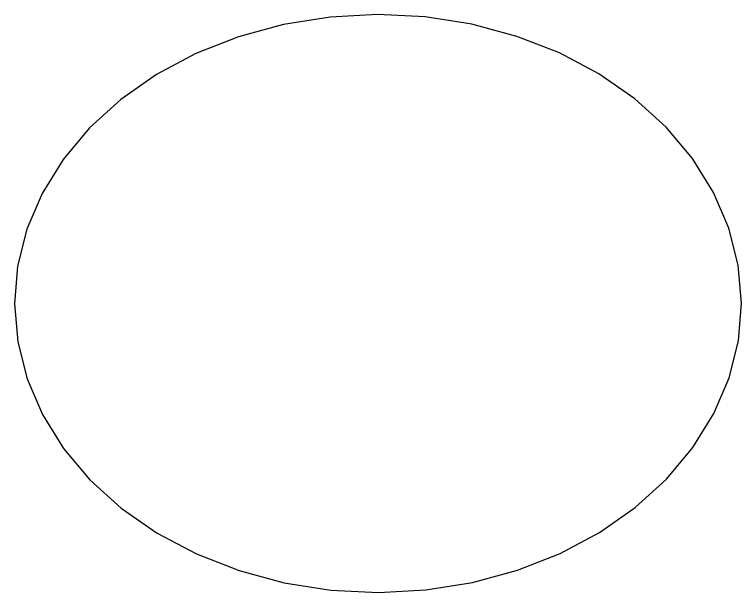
# Model space of a CAD drawing. Extents: x -292 to 292, y -205 to 211.
# Drawn here: x 290.412 to 292.275, y 139.468 to 140.95 of the extents above; entities that cross this region are included whole.
import ezdxf

# ---------------------------------------------------------------- set-up
doc = ezdxf.new("R2010")
doc.units = 0

msp = doc.modelspace()

# ---------------------------------------------------------------- linework, layer by layer
at = {"layer": 'ELLIPSES'}
for p, q in [((291.3426, 140.9499), (291.2211, 140.9434)), ((291.4642, 140.9438), (291.3426, 140.9499)), ((291.2211, 140.9434), (291.1016, 140.9244)), ((291.5837, 140.925), (291.4642, 140.9438)), ((291.1016, 140.9244), (290.9863, 140.8931)), ((291.6991, 140.894), (291.5837, 140.925)), ((290.9863, 140.8931), (290.8771, 140.85)), ((291.8084, 140.8513), (291.6991, 140.894)), ((290.8771, 140.85), (290.7759, 140.7961)), ((291.9098, 140.7976), (291.8084, 140.8513)), ((290.7759, 140.7961), (290.6844, 140.732)), ((292.0014, 140.7338), (291.9098, 140.7976)), ((290.6844, 140.732), (290.6041, 140.659)), ((292.0818, 140.661), (292.0014, 140.7338)), ((290.6041, 140.659), (290.5366, 140.5784)), ((292.1496, 140.5805), (292.0818, 140.661)), ((290.5366, 140.5784), (290.4828, 140.4914)), ((292.2036, 140.4936), (292.1496, 140.5805)), ((290.4828, 140.4914), (290.4437, 140.3995)), ((292.2429, 140.4019), (292.2036, 140.4936)), ((290.4437, 140.3995), (290.4201, 140.3044)), ((292.2668, 140.3069), (292.2429, 140.4019)), ((290.4201, 140.3044), (290.4123, 140.2077)), ((292.2749, 140.2102), (292.2668, 140.3069)), ((290.4123, 140.2077), (290.4204, 140.111)), ((292.2671, 140.1134), (292.2749, 140.2102)), ((290.4204, 140.111), (290.4443, 140.016)), ((292.2434, 140.0183), (292.2671, 140.1134)), ((290.4443, 140.016), (290.4835, 139.9242)), ((292.2044, 139.9265), (292.2434, 140.0183)), ((290.4835, 139.9242), (290.5375, 139.8374)), ((292.1506, 139.8395), (292.2044, 139.9265)), ((290.5375, 139.8374), (290.6053, 139.7569)), ((292.083, 139.7588), (292.1506, 139.8395)), ((290.6053, 139.7569), (290.6857, 139.6841)), ((292.0028, 139.6858), (292.083, 139.7588)), ((290.6857, 139.6841), (290.7774, 139.6203)), ((291.9113, 139.6218), (292.0028, 139.6858)), ((290.7774, 139.6203), (290.8788, 139.5666)), ((291.8101, 139.5678), (291.9113, 139.6218)), ((291.7009, 139.5248), (291.8101, 139.5678)), ((290.8788, 139.5666), (290.9881, 139.5239)), ((290.9881, 139.5239), (291.1035, 139.4929)), ((291.5856, 139.4935), (291.7009, 139.5248)), ((291.1035, 139.4929), (291.223, 139.4741)), ((291.4661, 139.4744), (291.5856, 139.4935)), ((291.223, 139.4741), (291.3446, 139.4679)), ((291.3446, 139.4679), (291.4661, 139.4744))]:
    msp.add_line(p, q, dxfattribs=at)

doc.saveas('drawing.dxf')
